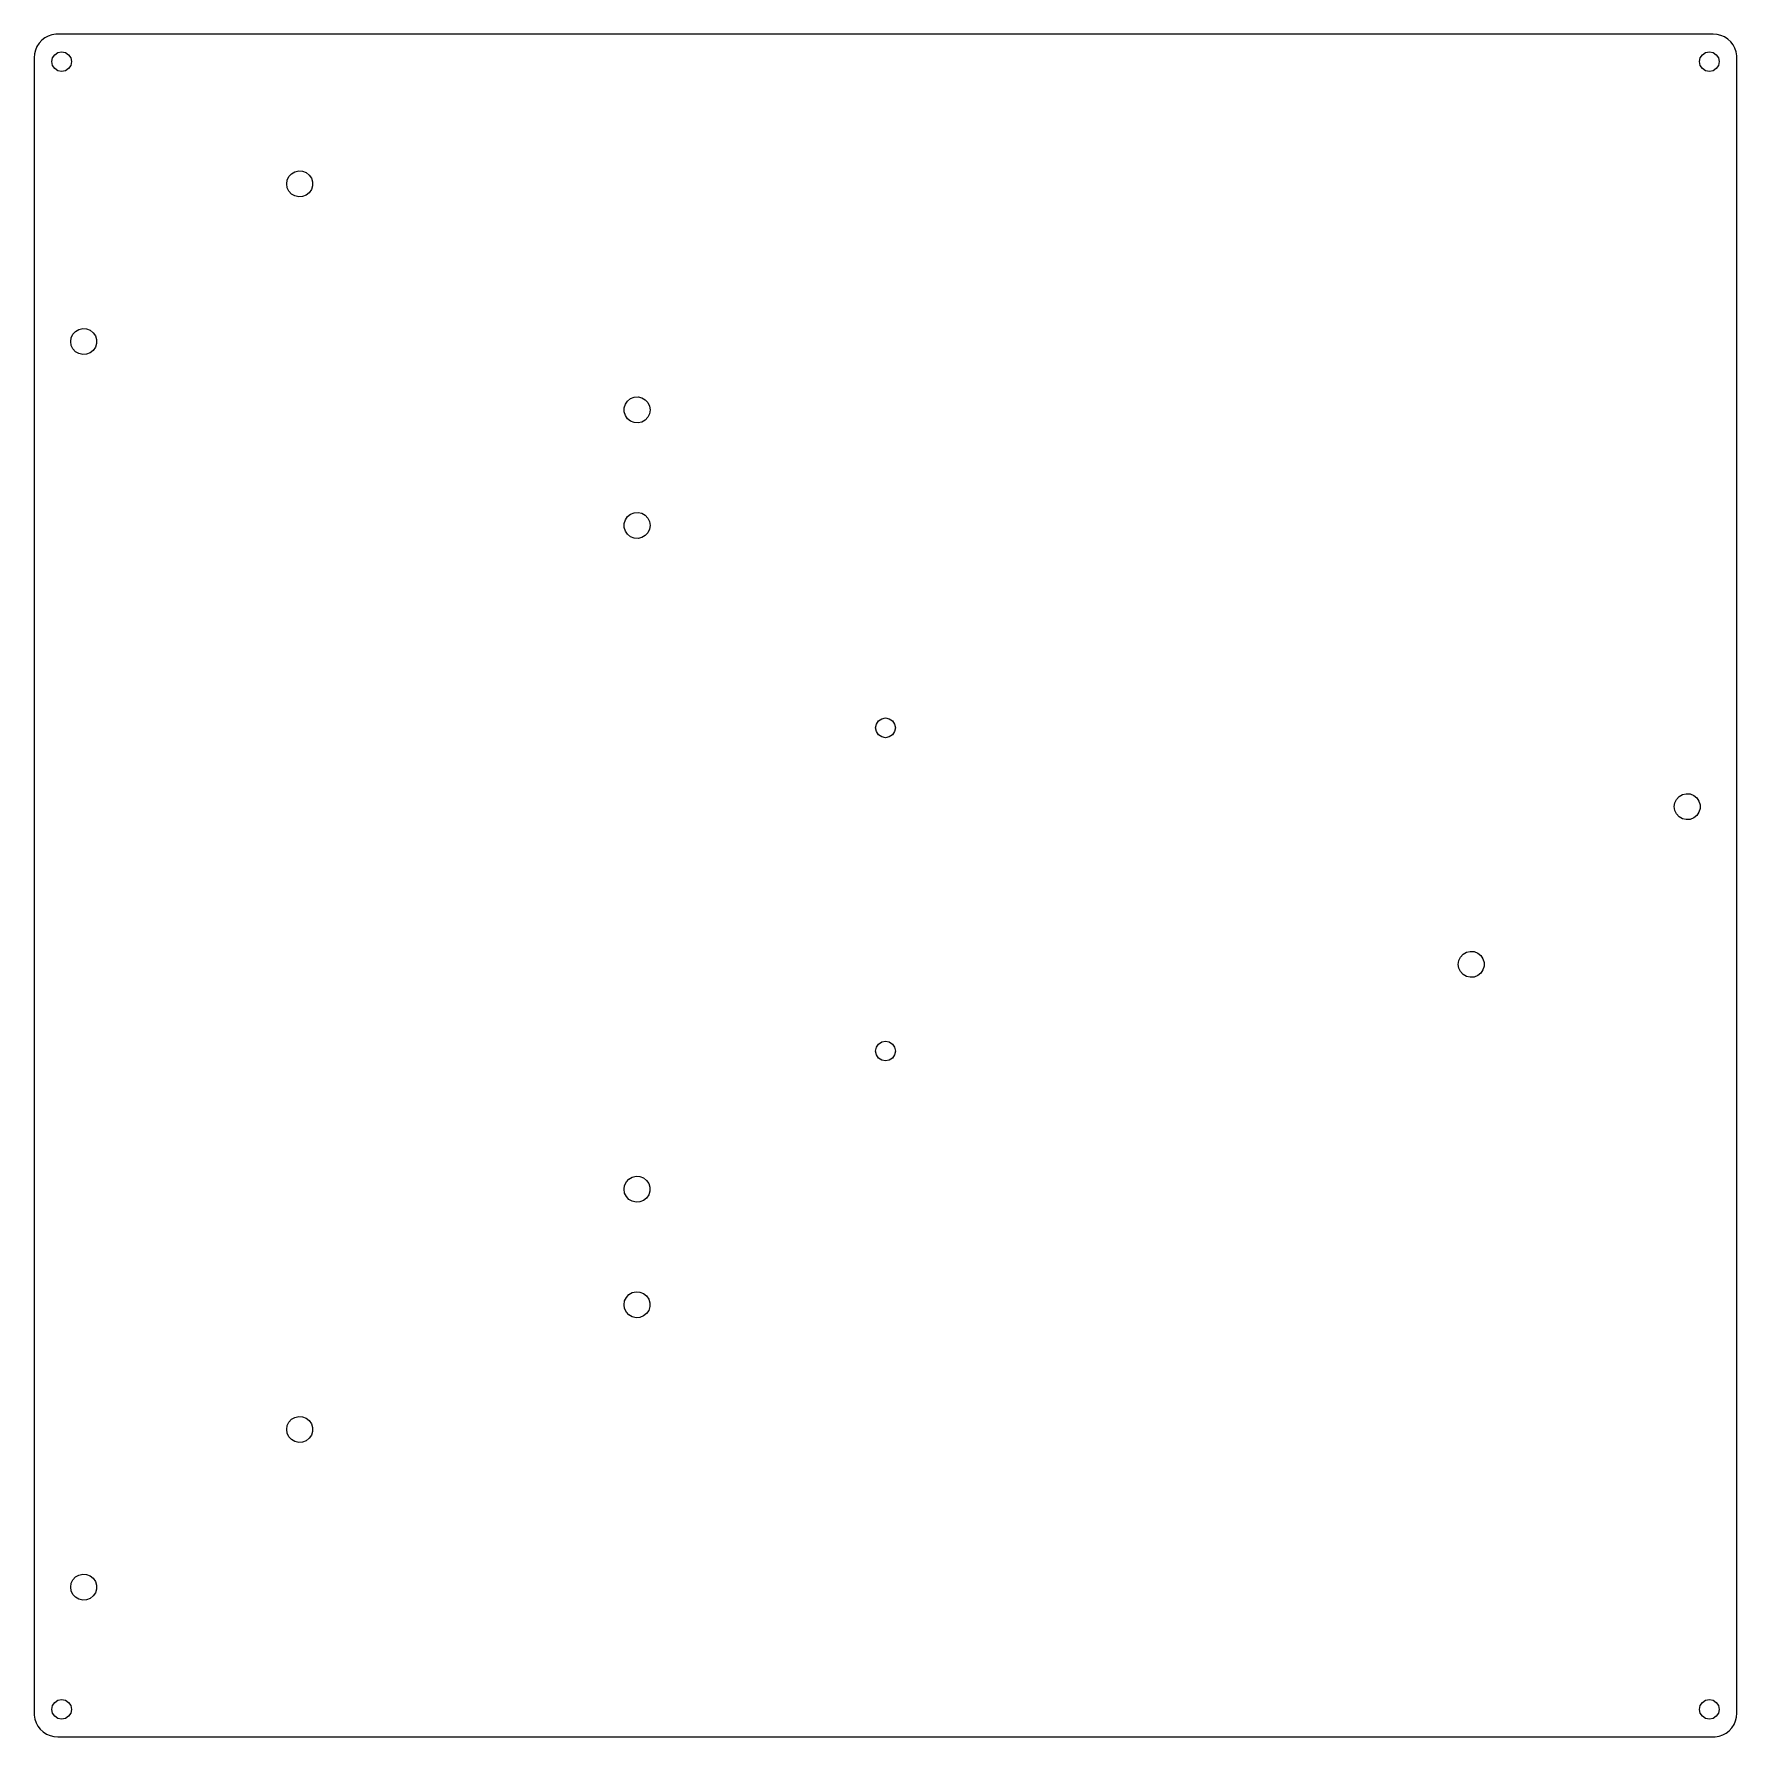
# Model space of a CAD drawing. Extents: x 0 to 216, y 0 to 216.
import ezdxf

# ---------------------------------------------------------------- set-up
doc = ezdxf.new("R2010")
doc.units = 0
doc.layers.get('0').update_dxf_attribs({"linetype": 'CONTINUOUS'})

msp = doc.modelspace()

# ---------------------------------------------------------------- linework, layer by layer
at = {"color": 7}
for points in [[(2.405109, 216.04912), (1.936109, 215.888118)], [(2.893111, 216.13112), (2.405109, 216.04912)], [(89.631111, 216.135119), (2.893111, 216.131111)], [(126.651111, 216.131114), (89.631111, 216.131114)], [(213.141108, 216.141119), (126.651111, 216.137111)], [(213.63511, 216.10012), (213.141108, 216.141119)], [(214.115108, 215.978121), (213.63511, 216.10012)], [(0.304109, 214.115119), (0.18211, 213.635118)], [(0.503109, 214.569121), (0.304109, 214.115119)], [(0.77411, 214.984118), (0.503109, 214.569121)], [(1.109111, 215.348122), (0.77411, 214.984118)], [(1.50011, 215.652118), (1.109111, 215.348122)], [(1.936109, 215.888118), (1.50011, 215.652118)], [(3.16311, 213.79612), (3.64111, 213.891119)], [(3.64111, 213.891119), (4.11911, 213.79612)], [(212.16311, 213.79612), (212.641109, 213.891119)], [(212.641109, 213.891119), (213.119109, 213.79612)], [(214.569111, 215.779118), (214.115108, 215.978121)], [(214.98411, 215.50812), (214.569111, 215.779118)], [(215.348109, 215.173119), (214.98411, 215.50812)], [(215.65211, 214.78212), (215.348109, 215.173119)], [(215.88811, 214.346118), (215.65211, 214.78212)], [(216.049109, 213.877118), (215.88811, 214.346118)], [(216.131109, 213.389119), (216.049109, 213.877118)], [(0.18211, 213.635118), (0.141111, 213.141119)], [(0.141111, 213.141119), (0.151102, 2.893119)], [(2.391111, 212.64112), (2.48611, 213.11912)], [(2.48611, 212.16312), (2.391111, 212.64112)], [(2.48611, 213.11912), (2.757111, 213.525119)], [(2.757111, 211.757118), (2.48611, 212.16312)], [(2.757111, 213.525119), (3.16311, 213.79612)], [(3.16311, 211.48612), (2.757111, 211.757118)], [(4.11911, 213.79612), (4.525109, 213.525119)], [(4.525109, 211.757118), (4.11911, 211.48612)], [(4.525109, 213.525119), (4.79611, 213.11912)], [(4.79611, 212.16312), (4.525109, 211.757118)], [(4.79611, 213.11912), (4.891109, 212.64112)], [(4.891109, 212.64112), (4.79611, 212.16312)], [(211.391111, 212.64112), (211.486109, 213.11912)], [(211.486109, 212.16312), (211.391111, 212.64112)], [(211.486109, 213.11912), (211.75711, 213.525119)], [(211.75711, 211.757118), (211.486109, 212.16312)], [(211.75711, 213.525119), (212.16311, 213.79612)], [(212.16311, 211.48612), (211.75711, 211.757118)], [(213.119109, 213.79612), (213.525108, 213.525119)], [(213.525108, 211.757118), (213.119109, 211.48612)], [(213.525108, 213.525119), (213.79611, 213.11912)], [(213.79611, 212.16312), (213.525108, 211.757118)], [(213.79611, 213.11912), (213.891108, 212.64112)], [(213.891108, 212.64112), (213.79611, 212.16312)], [(216.141108, 3.141136), (216.131117, 213.389119)], [(3.64111, 211.391121), (3.16311, 211.48612)], [(4.11911, 211.48612), (3.64111, 211.391121)], [(212.641109, 211.391121), (212.16311, 211.48612)], [(213.119109, 211.48612), (212.641109, 211.391121)], [(33.23831, 198.677022), (33.717809, 198.786518)], [(33.717809, 198.786518), (34.208311, 198.749719)], [(34.208311, 198.749719), (34.666109, 198.57002)], [(32.191111, 197.14112), (32.264409, 197.62742)], [(32.264409, 196.65482), (32.191111, 197.14112)], [(32.264409, 197.62742), (32.477809, 198.070619)], [(32.477809, 196.211618), (32.264409, 196.65482)], [(32.477809, 198.070619), (32.81231, 198.431118)], [(32.81231, 198.431118), (33.23831, 198.677022)], [(34.666109, 198.57002), (35.050609, 198.263419)], [(35.050609, 198.263419), (35.327709, 197.857019)], [(35.327709, 197.857019), (35.472709, 197.38702)], [(35.472709, 196.89522), (35.327709, 196.425218)], [(35.472709, 197.38702), (35.472709, 196.89522)], [(32.81231, 195.851119), (32.477809, 196.211618)], [(33.23831, 195.605219), (32.81231, 195.851119)], [(33.717809, 195.495719), (33.23831, 195.605219)], [(34.208311, 195.532518), (33.717809, 195.495719)], [(34.666109, 195.712218), (34.208311, 195.532518)], [(35.050609, 196.018818), (34.666109, 195.712218)], [(35.327709, 196.425218), (35.050609, 196.018818)], [(4.791109, 177.141118), (4.864108, 177.627418)], [(4.864108, 176.654818), (4.791109, 177.141118)], [(4.864108, 177.627418), (5.078109, 178.07062)], [(5.078109, 178.07062), (5.412111, 178.431119)], [(5.412111, 178.431119), (5.838111, 178.677019)], [(5.838111, 178.677019), (6.318109, 178.786521)], [(6.318109, 178.786521), (6.808109, 178.749722)], [(6.808109, 178.749722), (7.26611, 178.57002)], [(7.26611, 178.57002), (7.651109, 178.263423)], [(7.651109, 178.263423), (7.92811, 177.857023)], [(7.92811, 177.857023), (8.073111, 177.387018)], [(8.073111, 177.387018), (8.073111, 176.89522)], [(5.078109, 176.211619), (4.864108, 176.654818)], [(5.412111, 175.851122), (5.078109, 176.211619)], [(5.838111, 175.605219), (5.412111, 175.851122)], [(6.318109, 175.49572), (5.838111, 175.605219)], [(6.808109, 175.532519), (6.318109, 175.49572)], [(7.26611, 175.712218), (6.808109, 175.532519)], [(7.651109, 176.018819), (7.26611, 175.712218)], [(7.92811, 176.425219), (7.651109, 176.018819)], [(8.073111, 176.89522), (7.92811, 176.425219)], [(74.999509, 168.71162), (75.144509, 169.181621)], [(74.999509, 168.219819), (74.999509, 168.71162)], [(75.144509, 169.181621), (75.421609, 169.588021)], [(75.421609, 169.588021), (75.806111, 169.894619)], [(75.806111, 169.894619), (76.263909, 170.074319)], [(76.263909, 170.074319), (76.754409, 170.11112)], [(76.754409, 170.11112), (77.23391, 170.001618)], [(77.23391, 170.001618), (77.65991, 169.755718)], [(77.65991, 169.755718), (77.994408, 169.395221)], [(77.994408, 169.395221), (78.207811, 168.95202)], [(78.207811, 168.95202), (78.281109, 168.465722)], [(75.144509, 167.749818), (74.999509, 168.219819)], [(75.421609, 167.343418), (75.144509, 167.749818)], [(75.806111, 167.036718), (75.421609, 167.343418)], [(76.263909, 166.857118), (75.806111, 167.036718)], [(76.754409, 166.820319), (76.263909, 166.857118)], [(77.23391, 166.929722), (76.754409, 166.820319)], [(77.65991, 167.175721), (77.23391, 166.929722)], [(77.994408, 167.536218), (77.65991, 167.175721)], [(78.207811, 167.979318), (77.994408, 167.536218)], [(78.281109, 168.465722), (78.207811, 167.979318)], [(74.999509, 154.062418), (75.144509, 154.53242)], [(74.999509, 153.570623), (74.999509, 154.062418)], [(75.144509, 153.100619), (74.999509, 153.570623)], [(75.144509, 154.53242), (75.421609, 154.93882)], [(75.421609, 154.93882), (75.806111, 155.245519)], [(75.806111, 155.245519), (76.263909, 155.42512)], [(76.263909, 155.42512), (76.754409, 155.461922)], [(76.754409, 155.461922), (77.23391, 155.352518)], [(77.23391, 155.352518), (77.65991, 155.106519)], [(77.65991, 155.106519), (77.994408, 154.746023)], [(77.994408, 154.746023), (78.207811, 154.302922)], [(78.207811, 154.302922), (78.281109, 153.816518)], [(78.281109, 153.816518), (78.207811, 153.330218)], [(75.421609, 152.694219), (75.144509, 153.100619)], [(75.806111, 152.387618), (75.421609, 152.694219)], [(76.263909, 152.207919), (75.806111, 152.387618)], [(76.754409, 152.17112), (76.263909, 152.207919)], [(77.23391, 152.28062), (76.754409, 152.17112)], [(77.65991, 152.52652), (77.23391, 152.28062)], [(77.994408, 152.887019), (77.65991, 152.52652)], [(78.207811, 153.330218), (77.994408, 152.887019)], [(106.891404, 128.141399), (106.986403, 128.619399)], [(106.986403, 127.663402), (106.891404, 128.141399)], [(106.986403, 128.619399), (107.257404, 129.025404)], [(107.257404, 127.257397), (106.986403, 127.663402)], [(107.257404, 129.025404), (107.663403, 129.296394)], [(107.663403, 129.296394), (108.141403, 129.39139)], [(108.141403, 129.39139), (108.619403, 129.296394)], [(108.619403, 129.296394), (109.025402, 129.025404)], [(109.025402, 129.025404), (109.296403, 128.619399)], [(109.296403, 127.663402), (109.025402, 127.257397)], [(109.296403, 128.619399), (109.391402, 128.141399)], [(109.391402, 128.141399), (109.296403, 127.663402)], [(107.663403, 126.986405), (107.257404, 127.257397)], [(108.141403, 126.891409), (107.663403, 126.986405)], [(108.619403, 126.986405), (108.141403, 126.891409)], [(109.025402, 127.257397), (108.619403, 126.986405)], [(208.264108, 118.627426), (208.478109, 119.07063)], [(208.478109, 119.07063), (208.81211, 119.43111)], [(208.81211, 119.43111), (209.238111, 119.67701)], [(209.238111, 119.67701), (209.718108, 119.786512)], [(209.718108, 119.786512), (210.208108, 119.749713)], [(210.208108, 119.749713), (210.66611, 119.57002)], [(210.66611, 119.57002), (211.051109, 119.263416)], [(211.051109, 119.263416), (211.32811, 118.857016)], [(211.32811, 118.857016), (211.47311, 118.387029)], [(208.191108, 118.141131), (208.264108, 118.627426)], [(208.264108, 117.654775), (208.191108, 118.141131)], [(208.478109, 117.21163), (208.264108, 117.654775)], [(208.81211, 116.851091), (208.478109, 117.21163)], [(209.238111, 116.605193), (208.81211, 116.851091)], [(210.66611, 116.712181), (210.208108, 116.53249)], [(211.051109, 117.018816), (210.66611, 116.712181)], [(211.32811, 117.425218), (211.051109, 117.018816)], [(211.47311, 117.8952), (211.32811, 117.425218)], [(211.47311, 118.387029), (211.47311, 117.8952)], [(209.718108, 116.495719), (209.238111, 116.605193)], [(210.208108, 116.53249), (209.718108, 116.495719)], [(181.077811, 99.070611), (181.412309, 99.43115)], [(181.412309, 99.43115), (181.838309, 99.67705)], [(181.838309, 99.67705), (182.317811, 99.786496)], [(182.317811, 99.786496), (182.80831, 99.749753)], [(182.80831, 99.749753), (183.266108, 99.57006)], [(183.266108, 99.57006), (183.650611, 99.263397)], [(180.79111, 98.141112), (180.864408, 98.627466)], [(180.864408, 97.654815), (180.79111, 98.141112)], [(180.864408, 98.627466), (181.077811, 99.070611)], [(181.077811, 97.211613), (180.864408, 97.654815)], [(181.412309, 96.851131), (181.077811, 97.211613)], [(183.650611, 99.263397), (183.92771, 98.857025)], [(183.92771, 97.425227), (183.650611, 97.018827)], [(183.92771, 98.857025), (184.072711, 98.387041)], [(184.072711, 97.895212), (183.92771, 97.425227)], [(184.072711, 98.387041), (184.072711, 97.895212)], [(181.838309, 96.605233), (181.412309, 96.851131)], [(182.317811, 96.495728), (181.838309, 96.605233)], [(182.80831, 96.53253), (182.317811, 96.495728)], [(183.266108, 96.712221), (182.80831, 96.53253)], [(183.650611, 97.018827), (183.266108, 96.712221)], [(106.891404, 87.141388), (106.986403, 87.619388)], [(106.986403, 86.663388), (106.891404, 87.141388)], [(106.986403, 87.619388), (107.257404, 88.025393)], [(107.257404, 86.257384), (106.986403, 86.663388)], [(107.257404, 88.025393), (107.663403, 88.296385)], [(107.663403, 88.296385), (108.141403, 88.391381)], [(108.141403, 88.391381), (108.619403, 88.296385)], [(108.619403, 88.296385), (109.025402, 88.025393)], [(109.025402, 88.025393), (109.296403, 87.619388)], [(109.296403, 86.663388), (109.025402, 86.257384)], [(109.296403, 87.619388), (109.391402, 87.141388)], [(109.391402, 87.141388), (109.296403, 86.663388)], [(107.663403, 85.986394), (107.257404, 86.257384)], [(108.141403, 85.891398), (107.663403, 85.986394)], [(108.619403, 85.986394), (108.141403, 85.891398)], [(109.025402, 86.257384), (108.619403, 85.986394)], [(74.98111, 69.615727), (75.054409, 70.102024)], [(75.054409, 69.129317), (74.98111, 69.615727)], [(75.054409, 70.102024), (75.267809, 70.545226)], [(75.267809, 68.686228), (75.054409, 69.129317)], [(75.267809, 70.545226), (75.60231, 70.905708)], [(75.60231, 70.905708), (76.02831, 71.151608)], [(76.02831, 71.151608), (76.507808, 71.261111)], [(76.507808, 71.261111), (76.998311, 71.224309)], [(76.998311, 71.224309), (77.456109, 71.044618)], [(77.456109, 71.044618), (77.840609, 70.738012)], [(77.840609, 70.738012), (78.117708, 70.331612)], [(78.117708, 70.331612), (78.262709, 69.861627)], [(78.262709, 69.369827), (78.117708, 68.899814)], [(78.262709, 69.861627), (78.262709, 69.369827)], [(75.60231, 68.325717), (75.267809, 68.686228)], [(76.02831, 68.079732), (75.60231, 68.325717)], [(76.507808, 67.970315), (76.02831, 68.079732)], [(76.998311, 68.007117), (76.507808, 67.970315)], [(77.456109, 68.186723), (76.998311, 68.007117)], [(77.840609, 68.493414), (77.456109, 68.186723)], [(78.117708, 68.899814), (77.840609, 68.493414)], [(75.267809, 55.89603), (75.60231, 56.256512)], [(75.60231, 56.256512), (76.02831, 56.502525)], [(76.02831, 56.502525), (76.507808, 56.611915)], [(76.507808, 56.611915), (76.998311, 56.575113)], [(76.998311, 56.575113), (77.456109, 56.395507)], [(77.456109, 56.395507), (77.840609, 56.088816)], [(74.98111, 54.966531), (75.054409, 55.452915)], [(75.054409, 54.480208), (74.98111, 54.966531)], [(75.054409, 55.452915), (75.267809, 55.89603)], [(75.267809, 54.037032), (75.054409, 54.480208)], [(75.60231, 53.676521), (75.267809, 54.037032)], [(77.840609, 56.088816), (78.117708, 55.682416)], [(78.117708, 54.250618), (77.840609, 53.844218)], [(78.117708, 55.682416), (78.262709, 55.212431)], [(78.262709, 54.720633), (78.117708, 54.250618)], [(78.262709, 55.212431), (78.262709, 54.720633)], [(76.02831, 53.430621), (75.60231, 53.676521)], [(76.507808, 53.321119), (76.02831, 53.430621)], [(76.998311, 53.357921), (76.507808, 53.321119)], [(77.456109, 53.537612), (76.998311, 53.357921)], [(77.840609, 53.844218), (77.456109, 53.537612)], [(32.191111, 39.141117), (32.264409, 39.627414)], [(32.264409, 38.65482), (32.191111, 39.141117)], [(32.264409, 39.627414), (32.477809, 40.070616)], [(32.477809, 40.070616), (32.81231, 40.431127)], [(32.81231, 40.431127), (33.23831, 40.677027)], [(33.23831, 40.677027), (33.717809, 40.786529)], [(33.717809, 40.786529), (34.208311, 40.74973)], [(34.208311, 40.74973), (34.666109, 40.570008)], [(34.666109, 40.570008), (35.050609, 40.26343)], [(35.050609, 40.26343), (35.327709, 39.85703)], [(35.327709, 39.85703), (35.472709, 39.387018)], [(35.472709, 38.895217), (35.327709, 38.425232)], [(35.472709, 39.387018), (35.472709, 38.895217)], [(32.477809, 38.211618), (32.264409, 38.65482)], [(32.81231, 37.851108), (32.477809, 38.211618)], [(33.23831, 37.60521), (32.81231, 37.851108)], [(33.717809, 37.495705), (33.23831, 37.60521)], [(34.208311, 37.532507), (33.717809, 37.495705)], [(34.666109, 37.712226), (34.208311, 37.532507)], [(35.050609, 38.018832), (34.666109, 37.712226)], [(35.327709, 38.425232), (35.050609, 38.018832)], [(4.791109, 19.141129), (4.864108, 19.627426)], [(4.864108, 19.627426), (5.078109, 20.070628)], [(5.078109, 20.070628), (5.412111, 20.43111)], [(5.412111, 20.43111), (5.838111, 20.677011)], [(5.838111, 20.677011), (6.318109, 20.786513)], [(6.318109, 20.786513), (6.808109, 20.749711)], [(6.808109, 20.749711), (7.26611, 20.57002)], [(7.26611, 20.57002), (7.651109, 20.263414)], [(7.651109, 20.263414), (7.92811, 19.857014)], [(7.92811, 19.857014), (8.073111, 19.387029)], [(4.864108, 18.654832), (4.791109, 19.141129)], [(5.078109, 18.21163), (4.864108, 18.654832)], [(5.412111, 17.851122), (5.078109, 18.21163)], [(5.838111, 17.605219), (5.412111, 17.851122)], [(6.318109, 17.495717), (5.838111, 17.605219)], [(6.808109, 17.532519), (6.318109, 17.495717)], [(7.26611, 17.71221), (6.808109, 17.532519)], [(7.651109, 18.018816), (7.26611, 17.71221)], [(7.92811, 18.425216), (7.651109, 18.018816)], [(8.073111, 18.895229), (7.92811, 18.425216)], [(8.073111, 19.387029), (8.073111, 18.895229)], [(2.48611, 4.11912), (2.757111, 4.525125)], [(2.757111, 4.525125), (3.16311, 4.796115)], [(3.16311, 4.796115), (3.64111, 4.891111)], [(3.64111, 4.891111), (4.11911, 4.796115)], [(4.11911, 4.796115), (4.525109, 4.525125)], [(4.525109, 4.525125), (4.79611, 4.11912)], [(211.486109, 4.11912), (211.75711, 4.525125)], [(211.75711, 4.525125), (212.16311, 4.796115)], [(212.16311, 4.796115), (212.641109, 4.891111)], [(212.641109, 4.891111), (213.119109, 4.796115)], [(213.119109, 4.796115), (213.525108, 4.525125)], [(213.525108, 4.525125), (213.79611, 4.11912)], [(0.15111, 2.893119), (0.23311, 2.405128)], [(0.23311, 2.405128), (0.394109, 1.936131)], [(2.391111, 3.641121), (2.48611, 4.11912)], [(2.48611, 3.163121), (2.391111, 3.641121)], [(2.757111, 2.757116), (2.48611, 3.163121)], [(3.16311, 2.486126), (2.757111, 2.757116)], [(3.64111, 2.39113), (3.16311, 2.486126)], [(4.11911, 2.486126), (3.64111, 2.39113)], [(4.525109, 2.757116), (4.11911, 2.486126)], [(4.79611, 3.163121), (4.525109, 2.757116)], [(4.79611, 4.11912), (4.891109, 3.641121)], [(4.891109, 3.641121), (4.79611, 3.163121)], [(211.391111, 3.641121), (211.486109, 4.11912)], [(211.486109, 3.163121), (211.391111, 3.641121)], [(211.75711, 2.757116), (211.486109, 3.163121)], [(212.16311, 2.486126), (211.75711, 2.757116)], [(212.641109, 2.39113), (212.16311, 2.486126)], [(213.119109, 2.486126), (212.641109, 2.39113)], [(213.525108, 2.757116), (213.119109, 2.486126)], [(213.79611, 3.163121), (213.525108, 2.757116)], [(213.79611, 4.11912), (213.891108, 3.641121)], [(213.891108, 3.641121), (213.79611, 3.163121)], [(215.77911, 1.713119), (215.978111, 2.16713)], [(215.978111, 2.16713), (216.10011, 2.647134)], [(216.10011, 2.647134), (216.141108, 3.141136)], [(0.394109, 1.936131), (0.630109, 1.500126)], [(0.630109, 1.500126), (0.93411, 1.109136)], [(0.93411, 1.109136), (1.298109, 0.77411)], [(1.298109, 0.77411), (1.713109, 0.50312)], [(1.713109, 0.50312), (2.167111, 0.304125)], [(2.167111, 0.304125), (2.647109, 0.18212)], [(2.647109, 0.18212), (3.141111, 0.141113)], [(3.141111, 0.141113), (213.389108, 0.150991)], [(213.389108, 0.151132), (213.87711, 0.233118)], [(213.87711, 0.233118), (214.34611, 0.394126)], [(214.34611, 0.394126), (214.782109, 0.63012)], [(214.782109, 0.63012), (215.173108, 0.93413)], [(215.173108, 0.93413), (215.508109, 1.298112)], [(215.508109, 1.298112), (215.77911, 1.713119)]]:
    msp.add_lwpolyline(points, dxfattribs=at)

doc.saveas('drawing.dxf')
